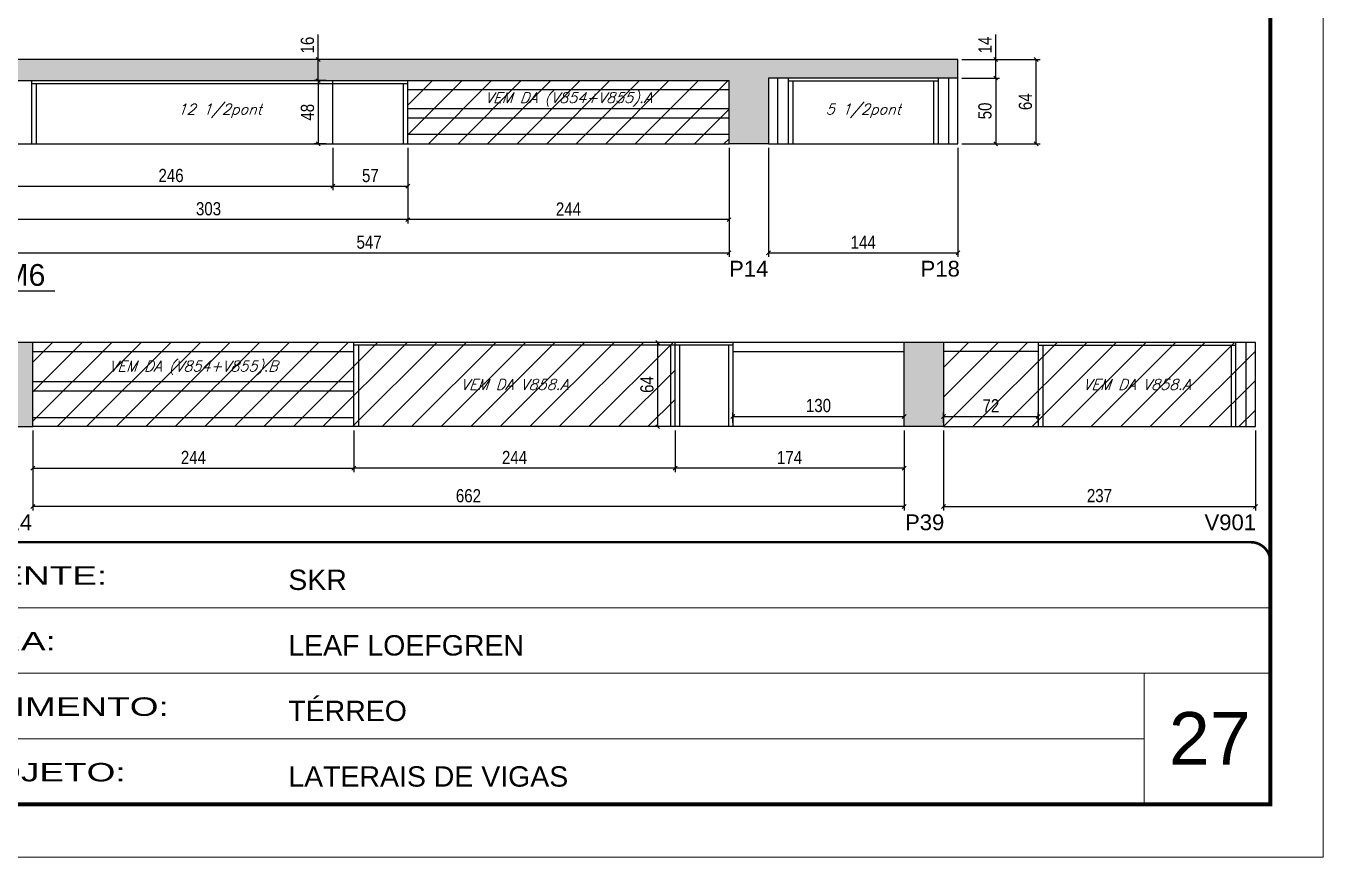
# Model space of a CAD drawing. Extents: x 3309 to 9563, y -2522 to 14608.
# Drawn here: x 6992 to 7978, y 6666 to 7298 of the extents above; entities that cross this region are included whole.
import ezdxf

# ---------------------------------------------------------------- set-up
doc = ezdxf.new("R2010")
doc.units = 0
doc.linetypes.add('CONTINUO', pattern=[0])
doc.linetypes.add('DASHED', pattern=[0.75, 0.5, -0.25])
for name, color, linetype in [('5', 5, 'Continuous'), ('COTA', 241, 'Continuous'), ('NOMENCLATURA', 7, 'Continuous'), ('Painéis', 200, 'Continuous'), ('SARR_2.2x7', 40, 'Continuous'), ('SARR_3.5x7', 81, 'Continuous'), ('texto', 7, 'Continuous')]:
    doc.layers.add(name, color=color, linetype=linetype)
for name, color, linetype, lineweight in [('CARIMBO', 255, 'Continuous', 9), ('Folhas', 255, 'Continuous', 9), ('Hachura', 251, 'Continuous', 9), ('SARRAFO DE PRESSAO', 251, 'DASHED', 9)]:
    doc.layers.add(name, color=color, linetype=linetype, lineweight=lineweight)
doc.styles.add('ARIAL', font='arial.ttf')
doc.styles.add('COTA TECNICA', font='techl___.ttf', dxfattribs={"height": 10})
doc.styles.add('Romans', font='romans.shx')
doc.styles.get("Standard").update_dxf_attribs({"font": 'arial.ttf'})
doc.styles.add('Tecnologia', font='')
doc.styles.get('Tecnologia').set_extended_font_data('Forgotten Futurist')
doc.dimstyles.new('PAINEL', dxfattribs={"dimtxt": 10, "dimasz": 3, "dimexe": 3, "dimexo": 3, "dimgap": 3, "dimtad": 1, "dimdec": 1, "dimzin": 12, "dimdsep": 46, "dimtxsty": 'COTA TECNICA', "dimblk1": 'OBLIQUE', "dimblk2": 'OBLIQUE', "dimsah": 1, "dimcen": 0.9, "dimclrd": 4, "dimclre": 4, "dimclrt": 240, "dimadec": 1, "dimazin": 3, "dimtfac": 1, "dimtdec": 1, "dimtmove": 0, "dimatfit": 3, "dimfxl": 1, "dimtolj": 1, "dimtzin": 12, "dimarcsym": 0})

# ---------------------------------------------------------------- blocks, each defined once
blk = doc.blocks.new('9999999999')
at = {"color": 30, "linetype": 'CONTINUO'}
for p, q in [((98564.56, 34379.64), (99583.98, 34379.64)), ((98564.56, 34329.83), (99487.98, 34329.83)), ((99583.98, 34329.83), (99487.98, 34329.83)), ((99487.98, 34329.83), (99487.98, 34230.21)), ((98564.56, 34280.02), (99487.98, 34280.02))]:
    blk.add_line(p, q, dxfattribs=at)
at = {"color": 30, "linetype": 'CONTINUO', "const_width": 2}
blk.add_lwpolyline([(99583.98, 34230.21), (99583.98, 34414.45, 0.414214), (99568.98, 34429.45), (98228.98, 34429.45, 0.414214), (98213.98, 34414.45), (98213.98, 34245.21, 0.414214), (98228.98, 34230.21), (99583.98, 34230.21)], format="xyb", dxfattribs=at)
at = {"layer": 'Folhas'}
blk.add_lwpolyline([(98138.98, 34190.21), (99623.98, 34190.21), (99623.98, 35240.21), (98138.98, 35240.21)], close=True, dxfattribs=at)
at = {"layer": 'Folhas', "color": 30, "const_width": 3}
blk.add_lwpolyline([(98213.98, 34230.21), (99583.98, 34230.21), (99583.98, 35200.21), (98213.98, 35200.21)], close=True, dxfattribs=at)
at = {"color": 7, "linetype": 'Continuous', "ltscale": 5, "style": 'ARIAL'}
for s, height, p in [('SKR', 15.483, (98837.68, 34393.13)), ('LEAF LOEFGREN', 15.4829, (98837.68, 34343.32)), ('TÉRREO', 15.483, (98837.68, 34293.51)), ('LATERAIS DE VIGAS', 15.4829, (98837.68, 34243.7))]:
    blk.add_text(s, height=height, dxfattribs=at).set_placement(p)
at = {"layer": 'Folhas', "color": 7, "style": 'Tecnologia', "width": 1.5}
for s, p in [('CLIENTE:', (98573.65, 34397.17)), ('OBRA:', (98573.65, 34347.31)), ('PAVIMENTO:', (98573.65, 34297.5)), ('PROJETO:', (98573.65, 34247.69))]:
    blk.add_text(s, height=14, dxfattribs=at).set_placement(p)
blk = doc.blocks.new('_Oblique')
at = {"color": 0, "linetype": 'ByBlock', "lineweight": -2}
blk.add_line((-0.5, -0.5), (0.5, 0.5), dxfattribs=at)
blk = doc.blocks.new('*D2236')
at = {"layer": 'COTA', "color": 4, "linetype": 'ByBlock', "lineweight": -2, "transparency": 16777216}
for p, q in [((6979.46, 7205.3), (6979.46, 7122.44)), ((7526.46, 7205.3), (7526.46, 7122.44)), ((6979.46, 7125.44), (7526.46, 7125.44))]:
    blk.add_line(p, q, dxfattribs=at)
at = {"layer": 'Defpoints', "color": 0, "linetype": 'ByBlock', "transparency": 16777216}
for p in [(6979.46, 7208.3), (7526.46, 7208.3), (7526.46, 7125.44)]:
    blk.add_point(p, dxfattribs=at)
at = {"layer": 'COTA', "color": 4, "linetype": 'ByBlock', "lineweight": -2, "transparency": 16777216, "xscale": 3, "yscale": 3, "zscale": 3, "rotation": 180}
blk.add_blockref('_Oblique', (6979.46, 7125.44), dxfattribs=at)
at = {"layer": 'COTA', "color": 4, "linetype": 'ByBlock', "lineweight": -2, "transparency": 16777216, "xscale": 3, "yscale": 3, "zscale": 3}
blk.add_blockref('_Oblique', (7526.46, 7125.44), dxfattribs=at)
at = {"layer": 'COTA', "color": 240, "linetype": 'ByBlock', "transparency": 16777216, "insert": (7252.96, 7133.55), "char_height": 10, "attachment_point": 5, "style": 'COTA TECNICA'}
blk.add_mtext('\\A1;547', dxfattribs=at)
blk = doc.blocks.new('*D2237')
at = {"layer": 'COTA', "color": 4, "lineweight": -2, "transparency": 16777216}
for p, q in [((7282.46, 7205.3), (7282.46, 7147.69)), ((7526.46, 7205.3), (7526.46, 7147.69)), ((7526.46, 7150.69), (7282.46, 7150.69))]:
    blk.add_line(p, q, dxfattribs=at)
at = {"layer": 'Defpoints', "color": 0, "transparency": 16777216}
for p in [(7282.46, 7208.3), (7526.46, 7208.3), (7282.46, 7150.69)]:
    blk.add_point(p, dxfattribs=at)
at = {"layer": 'COTA', "color": 4, "lineweight": -2, "transparency": 16777216, "xscale": 3, "yscale": 3, "zscale": 3, "rotation": 180}
blk.add_blockref('_Oblique', (7282.46, 7150.69), dxfattribs=at)
at = {"layer": 'COTA', "color": 4, "lineweight": -2, "transparency": 16777216, "xscale": 3, "yscale": 3, "zscale": 3}
blk.add_blockref('_Oblique', (7526.46, 7150.69), dxfattribs=at)
at = {"layer": 'COTA', "color": 240, "transparency": 16777216, "insert": (7404.46, 7158.77), "char_height": 10, "attachment_point": 5, "style": 'COTA TECNICA'}
blk.add_mtext('\\A1;244', dxfattribs=at)
blk = doc.blocks.new('*D2238')
at = {"layer": 'COTA', "color": 4, "lineweight": -2, "transparency": 16777216}
for p, q in [((6979.46, 7205.3), (6979.46, 7147.69)), ((7282.46, 7205.3), (7282.46, 7147.69)), ((7282.46, 7150.69), (6979.46, 7150.69))]:
    blk.add_line(p, q, dxfattribs=at)
at = {"layer": 'Defpoints', "color": 0, "transparency": 16777216}
for p in [(6979.46, 7208.3), (7282.46, 7208.3), (6979.46, 7150.69)]:
    blk.add_point(p, dxfattribs=at)
at = {"layer": 'COTA', "color": 4, "lineweight": -2, "transparency": 16777216, "xscale": 3, "yscale": 3, "zscale": 3, "rotation": 180}
blk.add_blockref('_Oblique', (6979.46, 7150.69), dxfattribs=at)
at = {"layer": 'COTA', "color": 4, "lineweight": -2, "transparency": 16777216, "xscale": 3, "yscale": 3, "zscale": 3}
blk.add_blockref('_Oblique', (7282.46, 7150.69), dxfattribs=at)
at = {"layer": 'COTA', "color": 240, "transparency": 16777216, "insert": (7130.96, 7158.91), "char_height": 10, "attachment_point": 5, "style": 'COTA TECNICA'}
blk.add_mtext('\\A1;303', dxfattribs=at)
blk = doc.blocks.new('*D2239')
at = {"layer": 'COTA', "color": 4, "lineweight": -2, "transparency": 16777216}
for p, q in [((7556.46, 7205.3), (7556.46, 7122.44)), ((7700.46, 7205.3), (7700.46, 7122.44)), ((7556.46, 7125.44), (7700.46, 7125.44))]:
    blk.add_line(p, q, dxfattribs=at)
at = {"layer": 'Defpoints', "color": 0, "transparency": 16777216}
for p in [(7556.46, 7208.3), (7700.46, 7208.3), (7700.46, 7125.44)]:
    blk.add_point(p, dxfattribs=at)
at = {"layer": 'COTA', "color": 4, "lineweight": -2, "transparency": 16777216, "xscale": 3, "yscale": 3, "zscale": 3, "rotation": 180}
blk.add_blockref('_Oblique', (7556.46, 7125.44), dxfattribs=at)
at = {"layer": 'COTA', "color": 4, "lineweight": -2, "transparency": 16777216, "xscale": 3, "yscale": 3, "zscale": 3}
blk.add_blockref('_Oblique', (7700.46, 7125.44), dxfattribs=at)
at = {"layer": 'COTA', "color": 240, "transparency": 16777216, "insert": (7628.46, 7133.52), "char_height": 10, "attachment_point": 5, "style": 'COTA TECNICA'}
blk.add_mtext('\\A1;144', dxfattribs=at)
blk = doc.blocks.new('*D2240')
at = {"layer": 'COTA', "color": 4, "lineweight": -2, "transparency": 16777216}
for p, q in [((7703.46, 7258.3), (7732.1, 7258.3)), ((7729.1, 7258.3), (7729.1, 7208.3)), ((7703.46, 7208.3), (7732.1, 7208.3))]:
    blk.add_line(p, q, dxfattribs=at)
at = {"layer": 'Defpoints', "color": 0, "transparency": 16777216}
for p in [(7700.46, 7258.3, 0), (7700.46, 7208.3, 0), (7729.1, 7208.3)]:
    blk.add_point(p, dxfattribs=at)
at = {"layer": 'COTA', "color": 4, "lineweight": -2, "transparency": 16777216, "xscale": 3, "yscale": 3, "zscale": 3}
for p, rotation in [((7729.1, 7258.3), 90), ((7729.1, 7208.3), 270)]:
    blk.add_blockref('_Oblique', p, dxfattribs=dict(at, rotation=rotation))
at = {"layer": 'COTA', "color": 240, "transparency": 16777216, "insert": (7720.99, 7233.3), "char_height": 10, "attachment_point": 5, "rotation": 90, "style": 'COTA TECNICA'}
blk.add_mtext('\\A1;50', dxfattribs=at)
blk = doc.blocks.new('*D2241')
at = {"layer": 'COTA', "color": 4, "lineweight": -2, "transparency": 16777216}
for p, q in [((7729.1, 7272.3), (7729.1, 7291.42)), ((7703.46, 7272.3), (7732.1, 7272.3)), ((7729.1, 7258.3), (7729.1, 7272.3)), ((7703.46, 7258.3), (7732.1, 7258.3))]:
    blk.add_line(p, q, dxfattribs=at)
at = {"layer": 'Defpoints', "color": 0, "transparency": 16777216}
for p in [(7700.46, 7272.3, 0), (7729.1, 7272.3), (7700.46, 7258.3, 0)]:
    blk.add_point(p, dxfattribs=at)
at = {"layer": 'COTA', "color": 4, "lineweight": -2, "transparency": 16777216, "xscale": 3, "yscale": 3, "zscale": 3}
for p, rotation in [((7729.1, 7272.3), 90), ((7729.1, 7258.3), 270)]:
    blk.add_blockref('_Oblique', p, dxfattribs=dict(at, rotation=rotation))
at = {"layer": 'COTA', "color": 240, "transparency": 16777216, "insert": (7721.03, 7283.36), "char_height": 10, "attachment_point": 5, "rotation": 90, "style": 'COTA TECNICA'}
blk.add_mtext('\\A1;14', dxfattribs=at)
blk = doc.blocks.new('*D2242')
at = {"layer": 'COTA', "color": 4, "lineweight": -2, "transparency": 16777216}
for p, q in [((7703.46, 7272.3), (7762.81, 7272.3)), ((7759.81, 7208.3), (7759.81, 7272.3)), ((7703.46, 7208.3), (7762.81, 7208.3))]:
    blk.add_line(p, q, dxfattribs=at)
at = {"layer": 'Defpoints', "color": 0, "transparency": 16777216}
for p in [(7700.46, 7272.3, 0), (7759.81, 7272.3), (7700.46, 7208.3, 0)]:
    blk.add_point(p, dxfattribs=at)
at = {"layer": 'COTA', "color": 4, "lineweight": -2, "transparency": 16777216, "xscale": 3, "yscale": 3, "zscale": 3}
for p, rotation in [((7759.81, 7272.3), 90), ((7759.81, 7208.3), 270)]:
    blk.add_blockref('_Oblique', p, dxfattribs=dict(at, rotation=rotation))
at = {"layer": 'COTA', "color": 240, "transparency": 16777216, "insert": (7751.71, 7240.3), "char_height": 10, "attachment_point": 5, "rotation": 90, "style": 'COTA TECNICA'}
blk.add_mtext('\\A1;64', dxfattribs=at)
blk = doc.blocks.new('*D2243')
at = {"layer": 'COTA', "color": 4, "lineweight": -2, "transparency": 16777216}
for p, q in [((7220.46, 7256.3), (7211.26, 7256.3)), ((7214.26, 7256.3), (7214.26, 7208.3)), ((7220.46, 7208.3), (7211.26, 7208.3))]:
    blk.add_line(p, q, dxfattribs=at)
at = {"layer": 'Defpoints', "color": 0, "transparency": 16777216}
for p in [(7223.46, 7256.3, 0), (7214.26, 7208.3), (7223.46, 7208.3, 0)]:
    blk.add_point(p, dxfattribs=at)
at = {"layer": 'COTA', "color": 4, "lineweight": -2, "transparency": 16777216, "xscale": 3, "yscale": 3, "zscale": 3}
for p, rotation in [((7214.26, 7256.3), 90), ((7214.26, 7208.3), 270)]:
    blk.add_blockref('_Oblique', p, dxfattribs=dict(at, rotation=rotation))
at = {"layer": 'COTA', "color": 240, "transparency": 16777216, "insert": (7206.17, 7232.3), "char_height": 10, "attachment_point": 5, "rotation": 90, "style": 'COTA TECNICA'}
blk.add_mtext('\\A1;48', dxfattribs=at)
blk = doc.blocks.new('*D2244')
at = {"layer": 'COTA', "color": 4, "lineweight": -2, "transparency": 16777216}
for p, q in [((7214.26, 7272.3), (7214.26, 7291.32)), ((7220.46, 7272.3), (7211.26, 7272.3)), ((7214.26, 7256.3), (7214.26, 7272.3)), ((7220.46, 7256.3), (7211.26, 7256.3))]:
    blk.add_line(p, q, dxfattribs=at)
at = {"layer": 'Defpoints', "color": 0, "transparency": 16777216}
for p in [(7214.26, 7272.3), (7223.46, 7272.3, 0), (7223.46, 7256.3, 0)]:
    blk.add_point(p, dxfattribs=at)
at = {"layer": 'COTA', "color": 4, "lineweight": -2, "transparency": 16777216, "xscale": 3, "yscale": 3, "zscale": 3}
for p, rotation in [((7214.26, 7272.3), 90), ((7214.26, 7256.3), 270)]:
    blk.add_blockref('_Oblique', p, dxfattribs=dict(at, rotation=rotation))
at = {"layer": 'COTA', "color": 240, "transparency": 16777216, "insert": (7206.16, 7283.31), "char_height": 10, "attachment_point": 5, "rotation": 90, "style": 'COTA TECNICA'}
blk.add_mtext('\\A1;16', dxfattribs=at)
blk = doc.blocks.new('*D2247')
at = {"layer": 'COTA', "color": 4, "lineweight": -2, "transparency": 16777216}
for p, q in [((7225.46, 7205.3), (7225.46, 7173.07)), ((7282.46, 7205.3), (7282.46, 7173.07)), ((7225.46, 7176.07), (7282.46, 7176.07))]:
    blk.add_line(p, q, dxfattribs=at)
at = {"layer": 'Defpoints', "color": 0, "transparency": 16777216}
for p in [(7225.46, 7208.3, 0), (7282.46, 7208.3, 0), (7282.46, 7176.07)]:
    blk.add_point(p, dxfattribs=at)
at = {"layer": 'COTA', "color": 4, "lineweight": -2, "transparency": 16777216, "xscale": 3, "yscale": 3, "zscale": 3, "rotation": 180}
blk.add_blockref('_Oblique', (7225.46, 7176.07), dxfattribs=at)
at = {"layer": 'COTA', "color": 4, "lineweight": -2, "transparency": 16777216, "xscale": 3, "yscale": 3, "zscale": 3}
blk.add_blockref('_Oblique', (7282.46, 7176.07), dxfattribs=at)
at = {"layer": 'COTA', "color": 240, "transparency": 16777216, "insert": (7253.96, 7184.18), "char_height": 10, "attachment_point": 5, "style": 'COTA TECNICA'}
blk.add_mtext('\\A1;57', dxfattribs=at)
blk = doc.blocks.new('*D2248')
at = {"layer": 'COTA', "color": 4, "lineweight": -2, "transparency": 16777216}
for p, q in [((6979.46, 7205.3), (6979.46, 7173.07)), ((7225.46, 7205.3), (7225.46, 7173.07)), ((6979.46, 7176.07), (7225.46, 7176.07))]:
    blk.add_line(p, q, dxfattribs=at)
at = {"layer": 'Defpoints', "color": 0, "transparency": 16777216}
for p in [(6979.46, 7208.3, 0), (7225.46, 7208.3, 0), (7225.46, 7176.07)]:
    blk.add_point(p, dxfattribs=at)
at = {"layer": 'COTA', "color": 4, "lineweight": -2, "transparency": 16777216, "xscale": 3, "yscale": 3, "zscale": 3, "rotation": 180}
blk.add_blockref('_Oblique', (6979.46, 7176.07), dxfattribs=at)
at = {"layer": 'COTA', "color": 4, "lineweight": -2, "transparency": 16777216, "xscale": 3, "yscale": 3, "zscale": 3}
blk.add_blockref('_Oblique', (7225.46, 7176.07), dxfattribs=at)
at = {"layer": 'COTA', "color": 240, "transparency": 16777216, "insert": (7102.46, 7184.17), "char_height": 10, "attachment_point": 5, "style": 'COTA TECNICA'}
blk.add_mtext('\\A1;246', dxfattribs=at)
blk = doc.blocks.new('*D2253')
at = {"layer": 'COTA', "color": 4, "lineweight": -2, "transparency": 16777216}
for p, q in [((7689.46, 6990.41), (7689.46, 6929.75)), ((7926.46, 6990.41), (7926.46, 6929.75)), ((7689.46, 6932.75), (7926.46, 6932.75))]:
    blk.add_line(p, q, dxfattribs=at)
at = {"layer": 'Defpoints', "color": 0, "transparency": 16777216}
for p in [(7689.46, 6993.41), (7926.46, 6993.41), (7926.46, 6932.75)]:
    blk.add_point(p, dxfattribs=at)
at = {"layer": 'COTA', "color": 4, "lineweight": -2, "transparency": 16777216, "xscale": 3, "yscale": 3, "zscale": 3, "rotation": 180}
blk.add_blockref('_Oblique', (7689.46, 6932.75), dxfattribs=at)
at = {"layer": 'COTA', "color": 4, "lineweight": -2, "transparency": 16777216, "xscale": 3, "yscale": 3, "zscale": 3}
blk.add_blockref('_Oblique', (7926.46, 6932.75), dxfattribs=at)
at = {"layer": 'COTA', "color": 240, "transparency": 16777216, "insert": (7807.96, 6940.97), "char_height": 10, "attachment_point": 5, "style": 'COTA TECNICA'}
blk.add_mtext('\\A1;237', dxfattribs=at)
blk = doc.blocks.new('*D2254')
at = {"layer": 'COTA', "color": 4, "linetype": 'ByBlock', "lineweight": -2, "transparency": 16777216}
for p, q in [((6997.46, 6990.41), (6997.46, 6929.75)), ((7659.46, 6990.41), (7659.46, 6929.75)), ((7659.46, 6932.75), (6997.46, 6932.75))]:
    blk.add_line(p, q, dxfattribs=at)
at = {"layer": 'Defpoints', "color": 0, "linetype": 'ByBlock', "transparency": 16777216}
for p in [(6997.46, 6993.41), (7659.46, 6993.41), (6997.46, 6932.75)]:
    blk.add_point(p, dxfattribs=at)
at = {"layer": 'COTA', "color": 4, "linetype": 'ByBlock', "lineweight": -2, "transparency": 16777216, "xscale": 3, "yscale": 3, "zscale": 3, "rotation": 180}
blk.add_blockref('_Oblique', (6997.46, 6932.75), dxfattribs=at)
at = {"layer": 'COTA', "color": 4, "linetype": 'ByBlock', "lineweight": -2, "transparency": 16777216, "xscale": 3, "yscale": 3, "zscale": 3}
blk.add_blockref('_Oblique', (7659.46, 6932.75), dxfattribs=at)
at = {"layer": 'COTA', "color": 240, "linetype": 'ByBlock', "transparency": 16777216, "insert": (7328.46, 6940.86), "char_height": 10, "attachment_point": 5, "style": 'COTA TECNICA'}
blk.add_mtext('\\A1;662', dxfattribs=at)
blk = doc.blocks.new('*D2255')
at = {"layer": 'COTA', "color": 4, "lineweight": -2, "transparency": 16777216}
for p, q in [((6997.46, 6990.41), (6997.46, 6958.93)), ((7241.46, 6990.41), (7241.46, 6958.93)), ((6997.46, 6961.93), (7241.46, 6961.93))]:
    blk.add_line(p, q, dxfattribs=at)
at = {"layer": 'Defpoints', "color": 0, "transparency": 16777216}
for p in [(6997.46, 6993.41), (7241.46, 6993.41), (7241.46, 6961.93)]:
    blk.add_point(p, dxfattribs=at)
at = {"layer": 'COTA', "color": 4, "lineweight": -2, "transparency": 16777216, "xscale": 3, "yscale": 3, "zscale": 3, "rotation": 180}
blk.add_blockref('_Oblique', (6997.46, 6961.93), dxfattribs=at)
at = {"layer": 'COTA', "color": 4, "lineweight": -2, "transparency": 16777216, "xscale": 3, "yscale": 3, "zscale": 3}
blk.add_blockref('_Oblique', (7241.46, 6961.93), dxfattribs=at)
at = {"layer": 'COTA', "color": 240, "transparency": 16777216, "insert": (7119.46, 6970), "char_height": 10, "attachment_point": 5, "style": 'COTA TECNICA'}
blk.add_mtext('\\A1;244', dxfattribs=at)
blk = doc.blocks.new('*D2256')
at = {"layer": 'COTA', "color": 4, "lineweight": -2, "transparency": 16777216}
for p, q in [((7241.46, 6990.41), (7241.46, 6958.93)), ((7485.46, 6990.41), (7485.46, 6958.93)), ((7485.46, 6961.93), (7241.46, 6961.93))]:
    blk.add_line(p, q, dxfattribs=at)
at = {"layer": 'Defpoints', "color": 0, "transparency": 16777216}
for p in [(7241.46, 6993.41, 0), (7485.46, 6993.41, 0), (7241.46, 6961.93)]:
    blk.add_point(p, dxfattribs=at)
at = {"layer": 'COTA', "color": 4, "lineweight": -2, "transparency": 16777216, "xscale": 3, "yscale": 3, "zscale": 3, "rotation": 180}
blk.add_blockref('_Oblique', (7241.46, 6961.93), dxfattribs=at)
at = {"layer": 'COTA', "color": 4, "lineweight": -2, "transparency": 16777216, "xscale": 3, "yscale": 3, "zscale": 3}
blk.add_blockref('_Oblique', (7485.46, 6961.93), dxfattribs=at)
at = {"layer": 'COTA', "color": 240, "transparency": 16777216, "insert": (7363.46, 6970), "char_height": 10, "attachment_point": 5, "style": 'COTA TECNICA'}
blk.add_mtext('\\A1;244', dxfattribs=at)
blk = doc.blocks.new('*D2257')
at = {"layer": 'COTA', "color": 4, "lineweight": -2, "transparency": 16777216}
for p, q in [((7485.46, 6990.41), (7485.46, 6958.93)), ((7659.46, 6990.41), (7659.46, 6958.93)), ((7659.46, 6961.93), (7485.46, 6961.93))]:
    blk.add_line(p, q, dxfattribs=at)
at = {"layer": 'Defpoints', "color": 0, "transparency": 16777216}
for p in [(7485.46, 6993.41, 0), (7659.46, 6993.41, 0), (7485.46, 6961.93)]:
    blk.add_point(p, dxfattribs=at)
at = {"layer": 'COTA', "color": 4, "lineweight": -2, "transparency": 16777216, "xscale": 3, "yscale": 3, "zscale": 3, "rotation": 180}
blk.add_blockref('_Oblique', (7485.46, 6961.93), dxfattribs=at)
at = {"layer": 'COTA', "color": 4, "lineweight": -2, "transparency": 16777216, "xscale": 3, "yscale": 3, "zscale": 3}
blk.add_blockref('_Oblique', (7659.46, 6961.93), dxfattribs=at)
at = {"layer": 'COTA', "color": 240, "transparency": 16777216, "insert": (7572.46, 6970), "char_height": 10, "attachment_point": 5, "style": 'COTA TECNICA'}
blk.add_mtext('\\A1;174', dxfattribs=at)
blk = doc.blocks.new('*D2258')
at = {"layer": 'COTA', "color": 4, "lineweight": -2, "transparency": 16777216}
for p, q in [((7529.46, 6996.41), (7529.46, 7004.2)), ((7529.46, 7001.2), (7659.46, 7001.2)), ((7659.46, 6996.41), (7659.46, 7004.2))]:
    blk.add_line(p, q, dxfattribs=at)
at = {"layer": 'Defpoints', "color": 0, "transparency": 16777216}
for p in [(7659.46, 7001.2), (7529.46, 6993.41, 0), (7659.46, 6993.41, 0)]:
    blk.add_point(p, dxfattribs=at)
at = {"layer": 'COTA', "color": 4, "lineweight": -2, "transparency": 16777216, "xscale": 3, "yscale": 3, "zscale": 3, "rotation": 180}
blk.add_blockref('_Oblique', (7529.46, 7001.2), dxfattribs=at)
at = {"layer": 'COTA', "color": 4, "lineweight": -2, "transparency": 16777216, "xscale": 3, "yscale": 3, "zscale": 3}
blk.add_blockref('_Oblique', (7659.46, 7001.2), dxfattribs=at)
at = {"layer": 'COTA', "color": 240, "transparency": 16777216, "insert": (7594.46, 7009.42), "char_height": 10, "attachment_point": 5, "style": 'COTA TECNICA'}
blk.add_mtext('\\A1;130', dxfattribs=at)
blk = doc.blocks.new('*D2259')
at = {"layer": 'COTA', "color": 4, "lineweight": -2, "transparency": 16777216}
for p, q in [((7689.46, 6996.41), (7689.46, 7004.2)), ((7689.46, 7001.2), (7761.46, 7001.2)), ((7761.46, 6996.41), (7761.46, 7004.2))]:
    blk.add_line(p, q, dxfattribs=at)
at = {"layer": 'Defpoints', "color": 0, "transparency": 16777216}
for p in [(7761.46, 7001.2), (7689.46, 6993.41, 0), (7761.46, 6993.41, 0)]:
    blk.add_point(p, dxfattribs=at)
at = {"layer": 'COTA', "color": 4, "lineweight": -2, "transparency": 16777216, "xscale": 3, "yscale": 3, "zscale": 3, "rotation": 180}
blk.add_blockref('_Oblique', (7689.46, 7001.2), dxfattribs=at)
at = {"layer": 'COTA', "color": 4, "lineweight": -2, "transparency": 16777216, "xscale": 3, "yscale": 3, "zscale": 3}
blk.add_blockref('_Oblique', (7761.46, 7001.2), dxfattribs=at)
at = {"layer": 'COTA', "color": 240, "transparency": 16777216, "insert": (7725.46, 7009.28), "char_height": 10, "attachment_point": 5, "style": 'COTA TECNICA'}
blk.add_mtext('\\A1;72', dxfattribs=at)
blk = doc.blocks.new('*D2260')
at = {"layer": 'COTA', "color": 4, "lineweight": -2, "transparency": 16777216}
for p, q in [((7482.46, 7057.41), (7469.24, 7057.41)), ((7472.24, 7057.41), (7472.24, 6993.41)), ((7482.46, 6993.41), (7469.24, 6993.41))]:
    blk.add_line(p, q, dxfattribs=at)
at = {"layer": 'Defpoints', "color": 0, "transparency": 16777216}
for p in [(7485.46, 7057.41, 0), (7472.24, 6993.41), (7485.46, 6993.41, 0)]:
    blk.add_point(p, dxfattribs=at)
at = {"layer": 'COTA', "color": 4, "lineweight": -2, "transparency": 16777216, "xscale": 3, "yscale": 3, "zscale": 3}
for p, rotation in [((7472.24, 7057.41), 90), ((7472.24, 6993.41), 270)]:
    blk.add_blockref('_Oblique', p, dxfattribs=dict(at, rotation=rotation))
at = {"layer": 'COTA', "color": 240, "transparency": 16777216, "insert": (7464.14, 7025.41), "char_height": 10, "attachment_point": 5, "rotation": 90, "style": 'COTA TECNICA'}
blk.add_mtext('\\A1;64', dxfattribs=at)

msp = doc.modelspace()

# ---------------------------------------------------------------- hatches: boundary and pattern name
at = {"layer": 'COTA'}
h = msp.add_hatch(dxfattribs=at)
h.set_pattern_fill('AR-CONC', color=256, scale=0.03)
h.set_pattern_definition([(50, (-1725.393, -361.3677), (5.46554, -0.4781726), [0.5715, -6.2865]), (355, (-1725.393, -361.3677), (-1.0573026, 5.7317054), [0.4572, -5.0292175]), (100.451445, (-1724.938, -361.4076), (4.4082374, 5.2535326), [0.4857003, -5.3427073]), (46.1842, (-1725.393, -359.844), (8.1323712, -1.26127), [0.85725, -9.42975]), (96.63556, (-1724.7155, -359.949), (7.122124, 7.4227837), [0.7285507, -8.014068]), (351.18415, (-1725.393, -359.844), (7.122124, 7.422784), [0.685799, -7.543792]), (21, (-1724.631, -360.2247), (4.5484317, -3.067956), [0.5715, -6.2865]), (326, (-1724.631, -360.2247), (1.8540609, 5.525639), [0.4572, -5.0292]), (71.451445, (-1724.252, -360.4804), (6.4024926, 2.457683), [0.4857003, -5.3426981]), (37.5, (-1725.3932, -361.3677), (0.0926581, 2.53665117), [0, -4.96824, 0, -5.1054, 0, -5.04825]), (7.5, (-1725.3932, -361.3677), (2.0045899, 3.00541724), [0, -2.91084, 0, -4.85394, 0, -1.92405]), (327.5, (-1727.0925, -361.3677), (4.06771786, -0.17186232), [0, -1.905, 0, -5.9436, 0, -7.8867]), (317.5, (-1727.8545, -361.3677), (4.4438754, 0.7627947), [0, -2.4765, 0, -3.94716, 0, -5.6007])])
h.paths.add_polyline_path([(7526.46, 7208.3), (7556.46, 7208.3), (7556.46, 7258.3), (7700.46, 7258.3), (7700.46, 7272.3), (6823.46, 7272.3), (6823.46, 7258.3), (6949.46, 7258.3), (6949.46, 7208.3), (6979.46, 7208.3), (6979.46, 7256.3), (7526.46, 7256.3)])
h = msp.add_hatch(dxfattribs=at)
h.set_pattern_fill('AR-CONC', color=256, scale=0.03)
h.set_pattern_definition([(50, (-1585, -361.3677), (5.46554, -0.4781726), [0.5715, -6.2865]), (355, (-1585, -361.3677), (-1.0573026, 5.7317054), [0.4572, -5.0292175]), (100.451445, (-1584.5445, -361.4076), (4.4082374, 5.2535326), [0.4857003, -5.3427073]), (46.1842, (-1585, -359.844), (8.1323712, -1.26127), [0.85725, -9.42975]), (96.63556, (-1584.322, -359.949), (7.122124, 7.422784), [0.7285507, -8.014068]), (351.18415, (-1585, -359.844), (7.122124, 7.422784), [0.685799, -7.543792]), (21, (-1584.238, -360.2247), (4.5484317, -3.067956), [0.5715, -6.2865]), (326, (-1584.238, -360.2247), (1.8540609, 5.525639), [0.4572, -5.0292]), (71.451445, (-1583.859, -360.4804), (6.4024926, 2.457683), [0.4857003, -5.342698]), (37.5, (-1585, -361.3677), (0.0926581, 2.53665117), [0, -4.96824, 0, -5.1054, 0, -5.04825]), (7.5, (-1585, -361.3677), (2.0045899, 3.00541724), [0, -2.91084, 0, -4.85394, 0, -1.92405]), (327.5, (-1586.6993, -361.3677), (4.06771786, -0.17186232), [0, -1.905, 0, -5.9436, 0, -7.8867]), (317.5, (-1587.4613, -361.3677), (4.4438754, 0.7627947), [0, -2.4765, 0, -3.94716, 0, -5.6007])])
h.paths.add_polyline_path([(7659.46, 6993.41), (7689.46, 6993.41), (7689.46, 7057.41), (7659.46, 7057.41)])
h.paths.add_polyline_path([(6967.46, 6993.41), (6997.46, 6993.41), (6997.46, 7057.41), (6823.46, 7057.41), (6823.46, 7035.41), (6967.46, 7035.41)])
at = {"layer": 'Hachura', "linetype": 'ByBlock'}
h = msp.add_hatch(dxfattribs=at)
h.set_pattern_fill('ANSI31', color=256, scale=5)
h.paths.add_polyline_path([(7526.46, 7208.3), (7526.46, 7256.3), (7282.46, 7256.3), (7282.46, 7208.3)])
h.paths.add_polyline_path([(7241.46, 6993.41), (7241.46, 7057.41), (6997.46, 7057.41), (6997.46, 6993.41)])
h.paths.add_polyline_path([(7485.46, 6993.41), (7485.46, 7057.41), (7241.46, 7057.41), (7241.46, 6993.41)])
h.paths.add_polyline_path([(7689.46, 7057.41), (7689.46, 6993.41), (7926.46, 6993.41), (7926.46, 7057.41)])

# ---------------------------------------------------------------- linework, layer by layer
at = {"layer": 'COTA'}
for p, q in [((7700.46, 7272.3, 0), (6823.46, 7272.3, 0)), ((7700.46, 7258.3, 0), (7700.46, 7272.3, 0)), ((7556.46, 7208.3, 0), (7526.46, 7208.3, 0)), ((6997.46, 7057.41, 0), (6823.46, 7057.41, 0)), ((7689.46, 7057.41, 0), (7659.46, 7057.41, 0)), ((6967.46, 6993.41, 0), (6997.46, 6993.41, 0)), ((7689.46, 6993.41, 0), (7659.46, 6993.41, 0))]:
    msp.add_line(p, q, dxfattribs=at)
at = {"layer": 'NOMENCLATURA', "linetype": 'Continuous'}
msp.add_line((7014.25, 7096.24, 0), (6970.54, 7096.24, 0), dxfattribs=at)
at = {"layer": 'Painéis', "linetype": 'ByBlock'}
for p, q in [((6979.46, 7256.3, 0), (7526.46, 7256.3, 0)), ((7225.46, 7208.3, 0), (7225.46, 7256.3, 0)), ((7282.46, 7208.3, 0), (7282.46, 7256.3, 0)), ((7526.46, 7208.3, 0), (7526.46, 7256.3, 0)), ((7700.46, 7258.3, 0), (7556.46, 7258.3, 0)), ((7556.46, 7258.3, 0), (7556.46, 7208.3, 0)), ((7700.46, 7208.3, 0), (7700.46, 7258.3, 0)), ((6979.46, 7208.3, 0), (7526.46, 7208.3, 0)), ((7556.46, 7208.3, 0), (7700.46, 7208.3, 0)), ((7659.46, 7057.41, 0), (6997.46, 7057.41, 0)), ((6997.46, 6993.41, 0), (6997.46, 7057.41, 0)), ((7241.46, 6993.41, 0), (7241.46, 7057.41, 0)), ((7485.46, 6993.41, 0), (7485.46, 7057.41, 0)), ((7659.46, 6993.41, 0), (7659.46, 7057.41, 0)), ((7926.46, 7057.41, 0), (7689.46, 7057.41, 0)), ((7689.46, 7057.41, 0), (7689.46, 6993.41, 0)), ((7926.46, 6993.41, 0), (7926.46, 7057.41, 0)), ((7659.46, 6993.41, 0), (6997.46, 6993.41, 0)), ((7689.46, 6993.41, 0), (7926.46, 6993.41, 0))]:
    msp.add_line(p, q, dxfattribs=at)
at = {"layer": 'SARR_2.2x7', "linetype": 'Continuous'}
for p, q in [((7563.46, 7208.3, 0), (7563.46, 7258.3, 0)), ((7571.46, 7256.1, 0), (7685.46, 7256.1, 0)), ((7693.46, 7208.3, 0), (7693.46, 7258.3, 0)), ((6996.46, 7254.1, 0), (7282.46, 7254.1, 0)), ((7526.46, 7249.3, 0), (7282.46, 7249.3, 0)), ((7526.46, 7234.81, 0), (7282.46, 7234.81, 0)), ((7526.46, 7227.81, 0), (7282.46, 7227.81, 0)), ((7526.46, 7215.3, 0), (7282.46, 7215.3, 0)), ((7919.46, 6993.41, 0), (7919.46, 7057.41, 0)), ((6997.46, 7050.41, 0), (7241.46, 7050.41, 0)), ((7485.46, 7055.21, 0), (7241.46, 7055.21, 0)), ((7529.46, 7055.21, 0), (7485.46, 7055.21, 0)), ((7529.46, 7050.41, 0), (7659.46, 7050.41, 0)), ((7761.46, 7050.41, 0), (7689.46, 7050.41, 0)), ((7761.46, 7055.21, 0), (7911.46, 7055.21, 0)), ((6997.46, 7027.75, 0), (7241.46, 7027.75, 0)), ((6997.46, 7020.75, 0), (7241.46, 7020.75, 0)), ((6997.46, 7000.41, 0), (7241.46, 7000.41, 0))]:
    msp.add_line(p, q, dxfattribs=at)
at = {"layer": 'SARR_3.5x7'}
for p, q in [((6996.46, 7256.3, 0), (6996.46, 7208.3, 0)), ((7571.46, 7258.3, 0), (7571.46, 7208.3, 0)), ((7574.96, 7256.1, 0), (7574.96, 7208.3, 0)), ((7681.96, 7256.1, 0), (7681.96, 7208.3, 0)), ((7685.46, 7258.3, 0), (7685.46, 7208.3, 0)), ((6999.96, 7254.1, 0), (6999.96, 7208.3, 0)), ((7278.96, 7254.1, 0), (7278.96, 7208.3, 0)), ((7529.46, 7057.41, 0), (7529.46, 6993.41, 0)), ((7761.46, 7057.41, 0), (7761.46, 6993.41, 0)), ((7911.46, 7057.41, 0), (7911.46, 6993.41, 0)), ((7244.96, 7055.21, 0), (7244.96, 6993.41, 0)), ((7481.96, 7055.21, 0), (7481.96, 6993.41, 0)), ((7488.96, 7055.21, 0), (7488.96, 6993.41, 0)), ((7525.96, 7055.21, 0), (7525.96, 6993.41, 0)), ((7764.96, 7055.21, 0), (7764.96, 6993.41, 0)), ((7907.96, 7055.21, 0), (7907.96, 6993.41, 0))]:
    msp.add_line(p, q, dxfattribs=at)

# ---------------------------------------------------------------- block references
at = {"layer": 'SARRAFO DE PRESSAO', "color": 6, "linetype": 'ByBlock'}
msp.add_blockref('9999999999', (-91646.11, -27523.8), dxfattribs=at)

# ---------------------------------------------------------------- texts
at = {"layer": '5', "linetype": 'Continuous'}
for s, rotation, p in [('P14', 0.00004, (7526.53, 7107.43, 0)), ('P18', 0.00004, (7672.05, 7107.43, 0)), ('P14', 359.99996, (6967.08, 6914.74, 0)), ('P39', 0.00004, (7660.22, 6914.74, 0)), ('V901', 0.00004, (7887.79, 6914.74, 0))]:
    msp.add_text(s, height=12, rotation=rotation, dxfattribs=at).set_placement(p)
at = {"layer": 'CARIMBO', "style": 'ARIAL'}
msp.add_text('27', height=40, dxfattribs=at).set_placement((7860.73, 6736.55))
at = {"layer": 'NOMENCLATURA', "linetype": 'Continuous'}
msp.add_text('M6', height=16.5, dxfattribs=at).set_placement((6974.99, 7100.44, 0))
at = {"layer": 'texto', "color": 2, "char_height": 8, "attachment_point": 5, "style": 'Romans'}
for s, insert in [('{\\Q19;\\C256;VEM DA (V854+V855).A}', (7404.46, 7242.02, 0)), ('{\\Q19;\\C256;12 1/2pont}', (7139.46, 7233.3, 0)), ('{\\Q19;\\C256;5 1/2pont}', (7628.46, 7233.3, 0)), ('{\\Q19;\\C256;VEM DA (V854+V855).B}', (7119.46, 7038.1, 0)), ('{\\Q19;\\C256;VEM DA V858.A}', (7363.46, 7025.41, 0)), ('{\\Q19;\\C256;VEM DA V858.A}', (7836.46, 7025.41, 0))]:
    msp.add_mtext(s, dxfattribs=dict(at, insert=insert))

# ---------------------------------------------------------------- dimensions: what is measured, and where the dimension line sits
at = {"layer": 'COTA'}
for base, p1, p2, angle, picture, middle in [((7214.26, 7272.3), (7223.46, 7256.3, 0), (7223.46, 7272.3, 0), 90, '*D2244', (7206.16, 7283.31)), ((7729.1, 7272.3), (7700.46, 7258.3, 0), (7700.46, 7272.3, 0), 90, '*D2241', (7721.03, 7283.36)), ((7759.81, 7272.3), (7700.46, 7208.3, 0), (7700.46, 7272.3, 0), 90, '*D2242', (7751.71, 7240.3)), ((7214.26, 7208.3), (7223.46, 7256.3, 0), (7223.46, 7208.3, 0), 90, '*D2243', (7206.17, 7232.3)), ((7729.1, 7208.3), (7700.46, 7258.3, 0), (7700.46, 7208.3, 0), 90, '*D2240', (7720.99, 7233.3)), ((7282.46, 7150.69, 0), (7526.46, 7208.3, 0), (7282.46, 7208.3, 0), 180, '*D2237', (7404.46, 7158.77, 0)), ((7700.46, 7125.44, 0), (7556.46, 7208.3, 0), (7700.46, 7208.3, 0), 180, '*D2239', (7628.46, 7133.52, 0)), ((7472.24, 6993.41), (7485.46, 7057.41, 0), (7485.46, 6993.41, 0), 90, '*D2260', (7464.14, 7025.41)), ((7241.46, 6961.93), (7485.46, 6993.41, 0), (7241.46, 6993.41, 0), 180, '*D2256', (7363.46, 6970)), ((7485.46, 6961.93), (7659.46, 6993.41, 0), (7485.46, 6993.41, 0), 180, '*D2257', (7572.46, 6970)), ((7926.46, 6932.75, 0), (7689.46, 6993.41, 0), (7926.46, 6993.41, 0), 180, '*D2253', (7807.96, 6940.97, 0))]:
    dim = msp.add_linear_dim(base=base, p1=p1, p2=p2, angle=angle, dimstyle='PAINEL', dxfattribs=at)
    dim.commit()
    dim.dimension.update_dxf_attribs({"geometry": picture, "text_midpoint": middle})
at = {"layer": 'COTA', "linetype": 'ByBlock'}
dim = msp.add_linear_dim(base=(7526.46, 7125.44, 0), p1=(6979.46, 7208.3, 0), p2=(7526.46, 7208.3, 0), dimstyle='PAINEL', dxfattribs=at)
dim.commit()
dim.dimension.update_dxf_attribs({"geometry": '*D2236', "text_midpoint": (7252.96, 7133.55, 0)})
at = {"layer": 'COTA'}
dim = msp.add_linear_dim(base=(6979.46, 7150.69, 0), p1=(7282.46, 7208.3, 0), p2=(6979.46, 7208.3, 0), angle=180, dimstyle='PAINEL', override={"dimtmove": 1}, dxfattribs=at)
dim.commit()
dim.dimension.update_dxf_attribs({"geometry": '*D2238', "text_midpoint": (7130.96, 7158.91, 0)})
for base, p1, p2, picture, middle in [((7225.46, 7176.07), (6979.46, 7208.3, 0), (7225.46, 7208.3, 0), '*D2248', (7102.46, 7184.17)), ((7282.46, 7176.07), (7225.46, 7208.3, 0), (7282.46, 7208.3, 0), '*D2247', (7253.96, 7184.18)), ((7659.46, 7001.2), (7529.46, 6993.41, 0), (7659.46, 6993.41, 0), '*D2258', (7594.46, 7009.42)), ((7761.46, 7001.2), (7689.46, 6993.41, 0), (7761.46, 6993.41, 0), '*D2259', (7725.46, 7009.28)), ((7241.46, 6961.93, 0), (6997.46, 6993.41, 0), (7241.46, 6993.41, 0), '*D2255', (7119.46, 6970, 0))]:
    dim = msp.add_linear_dim(base=base, p1=p1, p2=p2, dimstyle='PAINEL', dxfattribs=at)
    dim.commit()
    dim.dimension.update_dxf_attribs({"geometry": picture, "text_midpoint": middle})
at = {"layer": 'COTA', "linetype": 'ByBlock'}
dim = msp.add_linear_dim(base=(6997.46, 6932.75, 0), p1=(7659.46, 6993.41, 0), p2=(6997.46, 6993.41, 0), angle=180, dimstyle='PAINEL', dxfattribs=at)
dim.commit()
dim.dimension.update_dxf_attribs({"geometry": '*D2254', "text_midpoint": (7328.46, 6940.86, 0)})

doc.saveas('drawing.dxf')
